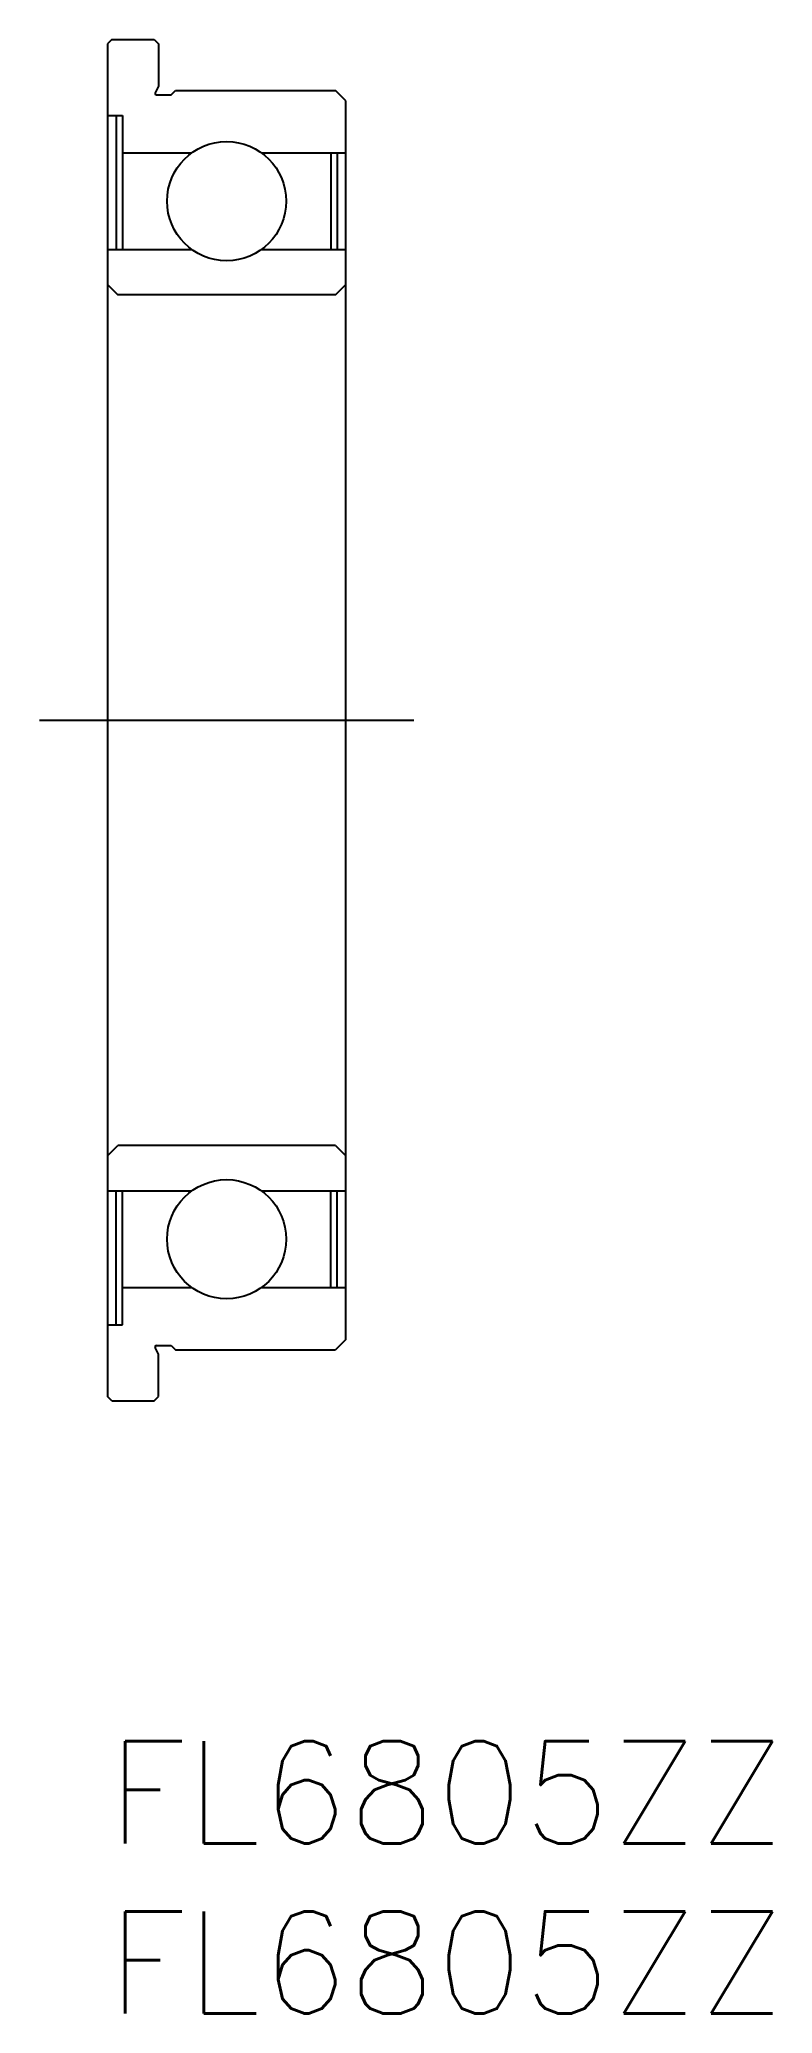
# Model space of a CAD drawing. Extents: x -2 to 19.5, y -8 to 50.
import ezdxf

# ---------------------------------------------------------------- set-up
doc = ezdxf.new("R2010")
doc.units = 0
doc.header["$LTSCALE"] = 0.5
doc.linetypes.add('CENTER', pattern=[50.8, 31.75, -6.35, 6.35, -6.35])
for name, color, linetype in [('MSM_CENTER', 1, 'CENTER'), ('MSM_CONTINUOUS', 7, 'CONTINUOUS'), ('MSM_PART_NUMBER', 7, 'CONTINUOUS')]:
    doc.layers.add(name, color=color, linetype=linetype)
doc.styles.get("Standard").update_dxf_attribs({"font": 'txt.shx', "height": 3, "bigfont": 'bigfont.shx'})

# ---------------------------------------------------------------- blocks, each defined once
blk = doc.blocks.new('*U2')
at = {"layer": 'MSM_PART_NUMBER'}
blk.add_text('FL6805ZZ', height=3, dxfattribs=at).set_placement((0, -3))
blk = doc.blocks.new('*U3')
at = {"layer": 'MSM_PART_NUMBER'}
blk.add_text('FL6805ZZ', height=3, dxfattribs=at).set_placement((0, -8))

msp = doc.modelspace()

# ---------------------------------------------------------------- linework, layer by layer
at = {"layer": 'MSM_CENTER'}
msp.add_line((-2, 30), (9, 30), dxfattribs=at)
at = {"layer": 'MSM_CONTINUOUS'}
for p, q in [((0.125, 50), (0, 49.875)), ((0.125, 50), (1.375, 50)), ((1.375, 50), (1.5, 49.875)), ((0, 49.875), (0, 10.125)), ((1.5, 49.875), (1.5, 48.625)), ((1.5, 48.625), (1.402, 48.429)), ((1.436, 48.375), (1.875, 48.375)), ((1.875, 48.375), (2, 48.5)), ((2, 48.5), (6.7, 48.5)), ((7, 48.2), (6.7, 48.5)), ((7, 11.8), (7, 48.2)), ((0, 47.77), (0.437, 47.77)), ((0.25, 47.77), (0.25, 43.833)), ((0.437, 47.77), (0.437, 43.833)), ((0.437, 46.667), (2.473, 46.667)), ((4.527, 46.667), (7, 46.667)), ((6.562, 46.667), (6.562, 43.833)), ((6.75, 46.667), (6.75, 43.833)), ((0, 43.833), (2.473, 43.833)), ((4.527, 43.833), (7, 43.833)), ((0, 42.8), (0.3, 42.5)), ((6.7, 42.5), (0.3, 42.5)), ((6.7, 42.5), (7, 42.8)), ((0, 17.2), (0.3, 17.5)), ((6.7, 17.5), (0.3, 17.5)), ((6.7, 17.5), (7, 17.2)), ((0, 16.167), (2.473, 16.167)), ((0.25, 12.23), (0.25, 16.167)), ((0.437, 12.23), (0.437, 16.167)), ((4.527, 16.167), (7, 16.167)), ((6.562, 13.333), (6.562, 16.167)), ((6.75, 13.333), (6.75, 16.167)), ((0.437, 13.333), (2.473, 13.333)), ((4.527, 13.333), (7, 13.333)), ((0, 12.23), (0.437, 12.23)), ((1.436, 11.625), (1.875, 11.625)), ((1.875, 11.625), (2, 11.5)), ((7, 11.8), (6.7, 11.5)), ((1.5, 11.375), (1.402, 11.571)), ((1.5, 10.125), (1.5, 11.375)), ((2, 11.5), (6.7, 11.5)), ((0.125, 10), (0, 10.125)), ((0.125, 10), (1.375, 10)), ((1.375, 10), (1.5, 10.125))]:
    msp.add_line(p, q, dxfattribs=at)
for centre in [(3.5, 45.25), (3.5, 14.75)]:
    msp.add_circle(centre, 1.75, dxfattribs=at)
for centre, start, end in [((1.436, 48.412), 153.43495, 270), ((1.436, 11.588), 90, 206.56505)]:
    msp.add_arc(centre, 0.0375, start, end, dxfattribs=at)

# ---------------------------------------------------------------- block references
for name in ['*U2', '*U3']:
    msp.add_blockref(name, (0, 0), dxfattribs=at)

doc.saveas('drawing.dxf')
